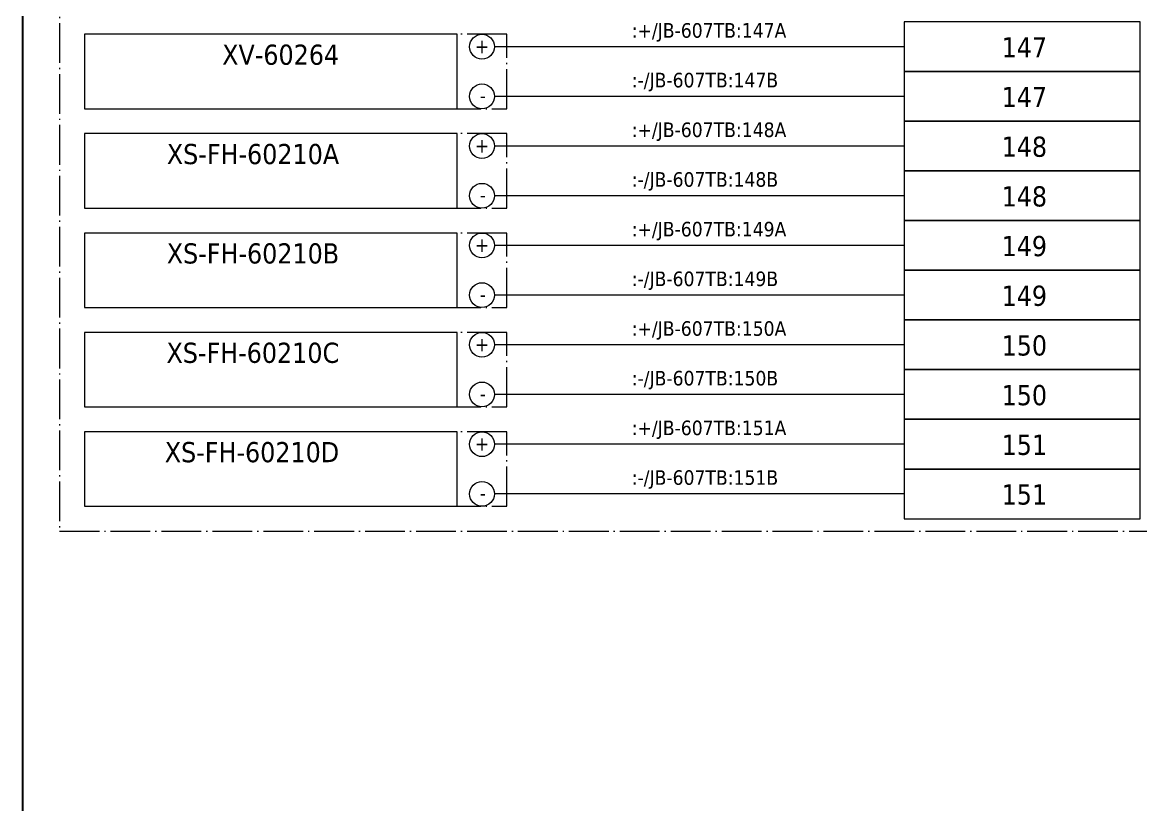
# Model space of a CAD drawing. Header units: millimetres. Extents: x 0 to 1792788, y -13 to 262234.
# Drawn here: x 0 to 90, y 176 to 239 of the extents above; entities that cross this region are included whole.
import ezdxf
from ezdxf.enums import TextEntityAlignment as Align

# ---------------------------------------------------------------- set-up
doc = ezdxf.new("R2010")
doc.units = ezdxf.units.MM
doc.linetypes.add('EPL_DASHDOT', pattern=[1, 0.8, -0.1, 0, -0.1])
for name, color, linetype, lineweight in [('EPLAN201', 7, 'Continuous', 35), ('EPLAN300', 5, 'Continuous', 25), ('EPLAN302', 5, 'Continuous', 25), ('EPLAN305', 5, 'Continuous', 25), ('EPLAN307', 134, 'EPL_DASHDOT', 25), ('EPLAN311', 7, 'Continuous', 25), ('EPLAN400', 5, 'Continuous', 35), ('EPLAN405', 7, 'Continuous', 25), ('EPLAN420', 7, 'Continuous', 35), ('EPLAN421', 5, 'Continuous', 35), ('EPLAN433', 251, 'Continuous', 35), ('EPLAN440', 73, 'Continuous', 35), ('EPLAN451', 7, 'Continuous', 35), ('EPLAN452', 7, 'Continuous', 35), ('EPLAN453', 7, 'Continuous', 35), ('EPLAN500', 7, 'Continuous', 35), ('EPLAN501', 7, 'Continuous', 35), ('EPLAN502', 7, 'Continuous', 35), ('EPLAN503', 7, 'Continuous', 35), ('EPLAN504', 7, 'Continuous', 35)]:
    doc.layers.add(name, color=color, linetype=linetype, lineweight=lineweight)
doc.styles.add('Tahoma', font='')
doc.styles.get('Tahoma').set_extended_font_data('Tahoma')

# ---------------------------------------------------------------- blocks, each defined once
blk = doc.blocks.new('EPLFRAME')
at = {"layer": 'EPLAN201', "linetype": 'Continuous', "lineweight": 35, "ltscale": 4}
blk.add_lwpolyline([(0, 0), (420, 0), (420, 297), (0, 297)], close=True, dxfattribs=at)
at = {"layer": 'EPLAN451', "color": 7, "style": 'Tahoma'}
for tag, p, height in [('14_10014', (101, 12), 2.257), ('14_10015', (185, 12), 2.257), ('14_10011', (101, 5), 2.257), ('14_10013', (332, 5), 1.625), ('14_10151', (73, 1), 1.625), ('14_10300', (415, 1), 1.625)]:
    blk.add_attdef(tag, p, '', height=height, dxfattribs=at)
blk.add_attdef('4_25020', text='', height=1.625, dxfattribs=at).set_placement((413, 1), align=Align.RIGHT)
at = {"layer": 'EPLAN452', "color": 7, "style": 'Tahoma'}
for tag, p, height in [('4_11041', (1, 17), 2.257), ('4_11071[1]', (1, 13), 1.625), ('4_11074[1]', (21, 13), 1.625), ('4_11070[1]', (41, 13), 1.625), ('4_11024', (73, 13), 1.625), ('4_20132_1001', (374, 13), 1.625), ('4_11011', (231, 12), 2.257), ('4_11030', (301, 12), 2.257), ('4_11071[2]', (1, 9), 1.625), ('4_11074[2]', (21, 9), 1.625), ('4_11070[2]', (41, 9), 1.625), ('4_11022', (73, 9), 1.625), ('4_20134_1001', (374, 9), 1.625), ('4_11071[3]', (1, 5), 1.625), ('4_11074[3]', (21, 5), 1.625), ('4_11070[3]', (41, 5), 1.625), ('4_11080', (73, 5), 1.625), ('4_11059', (301, 5), 1.625)]:
    blk.add_attdef(tag, p, '', height=height, dxfattribs=at)
for tag, height, p in [('4_11040', 2.257, (419, 17)), ('4_11000', 1.625, (419, 5)), ('4_11085', 1.625, (141, 1)), ('4_11086', 1.625, (183, 1))]:
    blk.add_attdef(tag, text='', height=height, dxfattribs=at).set_placement(p, align=Align.RIGHT)
at = {"layer": 'EPLAN453', "color": 7, "style": 'Tahoma'}
for tag, p in [('53_19005_1', (21, 293)), ('53_19005', (63, 293)), ('53_19005_8', (105, 293)), ('53_19005_6', (147, 293)), ('53_19005_7', (189, 293)), ('53_19005_9', (231, 293)), ('53_19005_3', (273, 293)), ('53_19005_2', (315, 293)), ('53_19005_4', (357, 293)), ('53_19005_5', (399, 293))]:
    blk.add_attdef(tag, text='', height=1.355, dxfattribs=at).set_placement(p, align=Align.BOTTOM_CENTER)
blk = doc.blocks.new('EPLSYM_LibrarySPECIAL_en_US_Symbol427_Variant5_Placement1_72')
at = {"layer": 'EPLAN421', "color": 5, "style": 'Tahoma'}
for tag, p in [('17_20029[1]', (-0.9525, 3.335)), ('17_20029[2]', (20.0025, 3.335))]:
    blk.add_attdef(tag, text='', height=1.1739, dxfattribs=at).set_placement(p, align=Align.BOTTOM_RIGHT)
at = {"layer": 'EPLAN433', "color": 251, "style": 'Tahoma'}
blk.add_attdef('17_20406_1', text='', height=1.6254, dxfattribs=at).set_placement((0.9525, 1.5875), align=Align.BOTTOM_RIGHT)
blk.add_attdef('17_20406', text='', height=1.6254, dxfattribs=at).set_placement((0.9525, 1.5875), align=Align.BOTTOM_LEFT)
blk = doc.blocks.new('EPLSYM_LibrarySPECIAL_en_US_Symbol427_Variant5_Placement1_73')
at = {"layer": 'EPLAN421', "color": 5, "style": 'Tahoma'}
for tag, p in [('17_20029[1]', (-0.9525, 3.335)), ('17_20029[2]', (20.0025, 3.335))]:
    blk.add_attdef(tag, text='', height=1.1739, dxfattribs=at).set_placement(p, align=Align.BOTTOM_RIGHT)
at = {"layer": 'EPLAN433', "color": 251, "style": 'Tahoma'}
blk.add_attdef('17_20406_1', text='', height=1.6254, dxfattribs=at).set_placement((0.9525, 1.5875), align=Align.BOTTOM_RIGHT)
blk.add_attdef('17_20406', text='', height=1.6254, dxfattribs=at).set_placement((0.9525, 1.5875), align=Align.BOTTOM_LEFT)
blk = doc.blocks.new('EPLSYM_LibrarySPECIAL_en_US_Symbol427_Variant5_Placement1_74')
at = {"layer": 'EPLAN421', "color": 5, "style": 'Tahoma'}
for tag, p in [('17_20029[1]', (-0.9525, 3.335)), ('17_20029[2]', (20.0025, 3.335))]:
    blk.add_attdef(tag, text='', height=1.1739, dxfattribs=at).set_placement(p, align=Align.BOTTOM_RIGHT)
at = {"layer": 'EPLAN433', "color": 251, "style": 'Tahoma'}
blk.add_attdef('17_20406_1', text='', height=1.6254, dxfattribs=at).set_placement((0.9525, 1.5875), align=Align.BOTTOM_RIGHT)
blk.add_attdef('17_20406', text='', height=1.6254, dxfattribs=at).set_placement((0.9525, 1.5875), align=Align.BOTTOM_LEFT)
blk = doc.blocks.new('EPLSYM_LibrarySPECIAL_en_US_Symbol427_Variant5_Placement1_75')
at = {"layer": 'EPLAN421', "color": 5, "style": 'Tahoma'}
for tag, p in [('17_20029[1]', (-0.9525, 3.335)), ('17_20029[2]', (20.0025, 3.335))]:
    blk.add_attdef(tag, text='', height=1.1739, dxfattribs=at).set_placement(p, align=Align.BOTTOM_RIGHT)
at = {"layer": 'EPLAN433', "color": 251, "style": 'Tahoma'}
blk.add_attdef('17_20406_1', text='', height=1.6254, dxfattribs=at).set_placement((0.9525, 1.5875), align=Align.BOTTOM_RIGHT)
blk.add_attdef('17_20406', text='', height=1.6254, dxfattribs=at).set_placement((0.9525, 1.5875), align=Align.BOTTOM_LEFT)
blk = doc.blocks.new('EPLSYM_LibrarySPECIAL_en_US_Symbol427_Variant5_Placement1_76')
at = {"layer": 'EPLAN421', "color": 5, "style": 'Tahoma'}
for tag, p in [('17_20029[1]', (-0.9525, 3.335)), ('17_20029[2]', (20.0025, 3.335))]:
    blk.add_attdef(tag, text='', height=1.1739, dxfattribs=at).set_placement(p, align=Align.BOTTOM_RIGHT)
at = {"layer": 'EPLAN433', "color": 251, "style": 'Tahoma'}
blk.add_attdef('17_20406_1', text='', height=1.6254, dxfattribs=at).set_placement((0.9525, 1.5875), align=Align.BOTTOM_RIGHT)
blk.add_attdef('17_20406', text='', height=1.6254, dxfattribs=at).set_placement((0.9525, 1.5875), align=Align.BOTTOM_LEFT)
blk = doc.blocks.new('EPLSYM_LibrarySPECIAL_en_US_Symbol427_Variant5_Placement1_77')
at = {"layer": 'EPLAN421', "color": 5, "style": 'Tahoma'}
for tag, p in [('17_20029[1]', (-0.9525, 3.335)), ('17_20029[2]', (20.0025, 3.335))]:
    blk.add_attdef(tag, text='', height=1.1739, dxfattribs=at).set_placement(p, align=Align.BOTTOM_RIGHT)
at = {"layer": 'EPLAN433', "color": 251, "style": 'Tahoma'}
blk.add_attdef('17_20406_1', text='', height=1.6254, dxfattribs=at).set_placement((0.9525, 1.5875), align=Align.BOTTOM_RIGHT)
blk.add_attdef('17_20406', text='', height=1.6254, dxfattribs=at).set_placement((0.9525, 1.5875), align=Align.BOTTOM_LEFT)
blk = doc.blocks.new('EPLSYM_LibrarySPECIAL_en_US_Symbol427_Variant5_Placement1_78')
at = {"layer": 'EPLAN421', "color": 5, "style": 'Tahoma'}
for tag, p in [('17_20029[1]', (-0.9525, 3.335)), ('17_20029[2]', (20.0025, 3.335))]:
    blk.add_attdef(tag, text='', height=1.1739, dxfattribs=at).set_placement(p, align=Align.BOTTOM_RIGHT)
at = {"layer": 'EPLAN433', "color": 251, "style": 'Tahoma'}
blk.add_attdef('17_20406_1', text='', height=1.6254, dxfattribs=at).set_placement((0.9525, 1.5875), align=Align.BOTTOM_RIGHT)
blk.add_attdef('17_20406', text='', height=1.6254, dxfattribs=at).set_placement((0.9525, 1.5875), align=Align.BOTTOM_LEFT)
blk = doc.blocks.new('EPLSYM_LibrarySPECIAL_en_US_Symbol427_Variant5_Placement1_79')
at = {"layer": 'EPLAN421', "color": 5, "style": 'Tahoma'}
for tag, p in [('17_20029[1]', (-0.9525, 3.335)), ('17_20029[2]', (20.0025, 3.335))]:
    blk.add_attdef(tag, text='', height=1.1739, dxfattribs=at).set_placement(p, align=Align.BOTTOM_RIGHT)
at = {"layer": 'EPLAN433', "color": 251, "style": 'Tahoma'}
blk.add_attdef('17_20406_1', text='', height=1.6254, dxfattribs=at).set_placement((0.9525, 1.5875), align=Align.BOTTOM_RIGHT)
blk.add_attdef('17_20406', text='', height=1.6254, dxfattribs=at).set_placement((0.9525, 1.5875), align=Align.BOTTOM_LEFT)
blk = doc.blocks.new('EPLSYM_LibrarySPECIAL_en_US_Symbol427_Variant5_Placement1_80')
at = {"layer": 'EPLAN421', "color": 5, "style": 'Tahoma'}
for tag, p in [('17_20029[1]', (-0.9525, 3.335)), ('17_20029[2]', (20.0025, 3.335))]:
    blk.add_attdef(tag, text='', height=1.1739, dxfattribs=at).set_placement(p, align=Align.BOTTOM_RIGHT)
at = {"layer": 'EPLAN433', "color": 251, "style": 'Tahoma'}
blk.add_attdef('17_20406_1', text='', height=1.6254, dxfattribs=at).set_placement((0.9525, 1.5875), align=Align.BOTTOM_RIGHT)
blk.add_attdef('17_20406', text='', height=1.6254, dxfattribs=at).set_placement((0.9525, 1.5875), align=Align.BOTTOM_LEFT)
blk = doc.blocks.new('EPLSYM_LibrarySPECIAL_en_US_Symbol427_Variant5_Placement1_81')
at = {"layer": 'EPLAN421', "color": 5, "style": 'Tahoma'}
for tag, p in [('17_20029[1]', (-0.9525, 3.335)), ('17_20029[2]', (20.0025, 3.335))]:
    blk.add_attdef(tag, text='', height=1.1739, dxfattribs=at).set_placement(p, align=Align.BOTTOM_RIGHT)
at = {"layer": 'EPLAN433', "color": 251, "style": 'Tahoma'}
blk.add_attdef('17_20406_1', text='', height=1.6254, dxfattribs=at).set_placement((0.9525, 1.5875), align=Align.BOTTOM_RIGHT)
blk.add_attdef('17_20406', text='', height=1.6254, dxfattribs=at).set_placement((0.9525, 1.5875), align=Align.BOTTOM_LEFT)
blk = doc.blocks.new('EPLSYM_LibrarySPECIAL_Symbol17_Variant3_Placement1')
at = {"layer": 'EPLAN302', "lineweight": 25, "ltscale": 4}
blk.add_line((4, 0), (1, 0), dxfattribs=at)
blk.add_circle((0, 0), 1, dxfattribs=at)
at = {"layer": 'EPLAN420', "color": 7, "style": 'Tahoma'}
blk.add_attdef('17_20036', text='', height=1.6254, dxfattribs=at).set_placement((-1.5, -0.16254), align=Align.MIDDLE_RIGHT)
at = {"layer": 'EPLAN421', "color": 5, "style": 'Tahoma'}
blk.add_attdef('17_20039', text='', height=1.1739, dxfattribs=at).set_placement((3, 1), align=Align.BOTTOM_RIGHT)
blk = doc.blocks.new('EPLSYM_LibrarySPECIAL_Symbol0_Variant0_Placement1_37')
at = {"layer": 'EPLAN305', "lineweight": 25, "ltscale": 4}
blk.add_lwpolyline([(0, -6), (30, -6), (30, 0), (0, 0)], close=True, dxfattribs=at)
at = {"layer": 'EPLAN440', "color": 73, "style": 'Tahoma'}
blk.add_attdef('17_20300', text='', height=1.6254, dxfattribs=at).set_placement((-1.5, -4.57508), align=Align.TOP_RIGHT)
at = {"layer": 'EPLAN500', "color": 7, "style": 'Tahoma'}
blk.add_attdef('17_20027', text='', height=1.6254, dxfattribs=at).set_placement((-1.5, -7.27508), align=Align.TOP_RIGHT)
at = {"layer": 'EPLAN501', "color": 7, "style": 'Tahoma'}
blk.add_attdef('17_20011', text='', height=1.6254, dxfattribs=at).set_placement((-1.5, -12.67508), align=Align.TOP_RIGHT)
at = {"layer": 'EPLAN502', "color": 7, "style": 'Tahoma'}
blk.add_attdef('17_20025', text='', height=1.6254, dxfattribs=at).set_placement((-1.5, -15.37508), align=Align.TOP_RIGHT)
at = {"layer": 'EPLAN503', "color": 7, "style": 'Tahoma'}
blk.add_attdef('17_20024', text='', height=1.6254, dxfattribs=at).set_placement((-1.5, -18.07508), align=Align.TOP_RIGHT)
at = {"layer": 'EPLAN504', "color": 7, "style": 'Tahoma'}
blk.add_attdef('17_20901[1]', text='', height=1.6254, dxfattribs=at).set_placement((-1.5, -9.97508), align=Align.TOP_RIGHT)
blk = doc.blocks.new('EPLSYM_LibrarySPECIAL_Symbol2_Variant0_Placement1_37')
at = {"layer": 'EPLAN307', "lineweight": 25, "ltscale": 4}
blk.add_lwpolyline([(0, -6), (34, -6), (34, 0), (0, 0)], close=True, dxfattribs=at)
at = {"layer": 'EPLAN400', "color": 5, "style": 'Tahoma'}
blk.add_attdef('88_20010', text='', height=2.2575, dxfattribs=at).set_placement((-1.5, -0.9515), align=Align.TOP_RIGHT)
at = {"layer": 'EPLAN500', "color": 7, "style": 'Tahoma'}
blk.add_attdef('88_20027', text='', height=1.6254, dxfattribs=at).set_placement((-1.5, -4.57508), align=Align.TOP_RIGHT)
at = {"layer": 'EPLAN501', "color": 7, "style": 'Tahoma'}
blk.add_attdef('88_20011', text='', height=1.6254, dxfattribs=at).set_placement((-1.5, -9.97508), align=Align.TOP_RIGHT)
at = {"layer": 'EPLAN502', "color": 7, "style": 'Tahoma'}
blk.add_attdef('88_20025', text='', height=1.6254, dxfattribs=at).set_placement((-1.5, -12.67508), align=Align.TOP_RIGHT)
at = {"layer": 'EPLAN503', "color": 7, "style": 'Tahoma'}
blk.add_attdef('88_20024', text='', height=1.6254, dxfattribs=at).set_placement((-1.5, -15.37508), align=Align.TOP_RIGHT)
at = {"layer": 'EPLAN504', "color": 7, "style": 'Tahoma'}
blk.add_attdef('88_20901[1]', text='', height=1.6254, dxfattribs=at).set_placement((-1.5, -7.27508), align=Align.TOP_RIGHT)
blk = doc.blocks.new('EPLSYM_LibrarySPECIAL_Symbol0_Variant0_Placement1_38')
at = {"layer": 'EPLAN305', "lineweight": 25, "ltscale": 4}
blk.add_lwpolyline([(0, -6), (30, -6), (30, 0), (0, 0)], close=True, dxfattribs=at)
at = {"layer": 'EPLAN440', "color": 73, "style": 'Tahoma'}
blk.add_attdef('17_20300', text='', height=1.6254, dxfattribs=at).set_placement((-1.5, -4.57508), align=Align.TOP_RIGHT)
at = {"layer": 'EPLAN500', "color": 7, "style": 'Tahoma'}
blk.add_attdef('17_20027', text='', height=1.6254, dxfattribs=at).set_placement((-1.5, -7.27508), align=Align.TOP_RIGHT)
at = {"layer": 'EPLAN501', "color": 7, "style": 'Tahoma'}
blk.add_attdef('17_20011', text='', height=1.6254, dxfattribs=at).set_placement((-1.5, -12.67508), align=Align.TOP_RIGHT)
at = {"layer": 'EPLAN502', "color": 7, "style": 'Tahoma'}
blk.add_attdef('17_20025', text='', height=1.6254, dxfattribs=at).set_placement((-1.5, -15.37508), align=Align.TOP_RIGHT)
at = {"layer": 'EPLAN503', "color": 7, "style": 'Tahoma'}
blk.add_attdef('17_20024', text='', height=1.6254, dxfattribs=at).set_placement((-1.5, -18.07508), align=Align.TOP_RIGHT)
at = {"layer": 'EPLAN504', "color": 7, "style": 'Tahoma'}
blk.add_attdef('17_20901[1]', text='', height=1.6254, dxfattribs=at).set_placement((-1.5, -9.97508), align=Align.TOP_RIGHT)
blk = doc.blocks.new('EPLSYM_LibrarySPECIAL_Symbol2_Variant0_Placement1_38')
at = {"layer": 'EPLAN307', "lineweight": 25, "ltscale": 4}
blk.add_lwpolyline([(0, -6), (34, -6), (34, 0), (0, 0)], close=True, dxfattribs=at)
at = {"layer": 'EPLAN400', "color": 5, "style": 'Tahoma'}
blk.add_attdef('88_20010', text='', height=2.2575, dxfattribs=at).set_placement((-1.5, -0.9515), align=Align.TOP_RIGHT)
at = {"layer": 'EPLAN500', "color": 7, "style": 'Tahoma'}
blk.add_attdef('88_20027', text='', height=1.6254, dxfattribs=at).set_placement((-1.5, -4.57508), align=Align.TOP_RIGHT)
at = {"layer": 'EPLAN501', "color": 7, "style": 'Tahoma'}
blk.add_attdef('88_20011', text='', height=1.6254, dxfattribs=at).set_placement((-1.5, -9.97508), align=Align.TOP_RIGHT)
at = {"layer": 'EPLAN502', "color": 7, "style": 'Tahoma'}
blk.add_attdef('88_20025', text='', height=1.6254, dxfattribs=at).set_placement((-1.5, -12.67508), align=Align.TOP_RIGHT)
at = {"layer": 'EPLAN503', "color": 7, "style": 'Tahoma'}
blk.add_attdef('88_20024', text='', height=1.6254, dxfattribs=at).set_placement((-1.5, -15.37508), align=Align.TOP_RIGHT)
at = {"layer": 'EPLAN504', "color": 7, "style": 'Tahoma'}
blk.add_attdef('88_20901[1]', text='', height=1.6254, dxfattribs=at).set_placement((-1.5, -7.27508), align=Align.TOP_RIGHT)
blk = doc.blocks.new('EPLSYM_LibrarySPECIAL_Symbol0_Variant0_Placement1_39')
at = {"layer": 'EPLAN305', "lineweight": 25, "ltscale": 4}
blk.add_lwpolyline([(0, -6), (30, -6), (30, 0), (0, 0)], close=True, dxfattribs=at)
at = {"layer": 'EPLAN440', "color": 73, "style": 'Tahoma'}
blk.add_attdef('17_20300', text='', height=1.6254, dxfattribs=at).set_placement((-1.5, -4.57508), align=Align.TOP_RIGHT)
at = {"layer": 'EPLAN500', "color": 7, "style": 'Tahoma'}
blk.add_attdef('17_20027', text='', height=1.6254, dxfattribs=at).set_placement((-1.5, -7.27508), align=Align.TOP_RIGHT)
at = {"layer": 'EPLAN501', "color": 7, "style": 'Tahoma'}
blk.add_attdef('17_20011', text='', height=1.6254, dxfattribs=at).set_placement((-1.5, -12.67508), align=Align.TOP_RIGHT)
at = {"layer": 'EPLAN502', "color": 7, "style": 'Tahoma'}
blk.add_attdef('17_20025', text='', height=1.6254, dxfattribs=at).set_placement((-1.5, -15.37508), align=Align.TOP_RIGHT)
at = {"layer": 'EPLAN503', "color": 7, "style": 'Tahoma'}
blk.add_attdef('17_20024', text='', height=1.6254, dxfattribs=at).set_placement((-1.5, -18.07508), align=Align.TOP_RIGHT)
at = {"layer": 'EPLAN504', "color": 7, "style": 'Tahoma'}
blk.add_attdef('17_20901[1]', text='', height=1.6254, dxfattribs=at).set_placement((-1.5, -9.97508), align=Align.TOP_RIGHT)
blk = doc.blocks.new('EPLSYM_LibrarySPECIAL_Symbol2_Variant0_Placement1_39')
at = {"layer": 'EPLAN307', "lineweight": 25, "ltscale": 4}
blk.add_lwpolyline([(0, -6), (34, -6), (34, 0), (0, 0)], close=True, dxfattribs=at)
at = {"layer": 'EPLAN400', "color": 5, "style": 'Tahoma'}
blk.add_attdef('88_20010', text='', height=2.2575, dxfattribs=at).set_placement((-1.5, -0.9515), align=Align.TOP_RIGHT)
at = {"layer": 'EPLAN500', "color": 7, "style": 'Tahoma'}
blk.add_attdef('88_20027', text='', height=1.6254, dxfattribs=at).set_placement((-1.5, -4.57508), align=Align.TOP_RIGHT)
at = {"layer": 'EPLAN501', "color": 7, "style": 'Tahoma'}
blk.add_attdef('88_20011', text='', height=1.6254, dxfattribs=at).set_placement((-1.5, -9.97508), align=Align.TOP_RIGHT)
at = {"layer": 'EPLAN502', "color": 7, "style": 'Tahoma'}
blk.add_attdef('88_20025', text='', height=1.6254, dxfattribs=at).set_placement((-1.5, -12.67508), align=Align.TOP_RIGHT)
at = {"layer": 'EPLAN503', "color": 7, "style": 'Tahoma'}
blk.add_attdef('88_20024', text='', height=1.6254, dxfattribs=at).set_placement((-1.5, -15.37508), align=Align.TOP_RIGHT)
at = {"layer": 'EPLAN504', "color": 7, "style": 'Tahoma'}
blk.add_attdef('88_20901[1]', text='', height=1.6254, dxfattribs=at).set_placement((-1.5, -7.27508), align=Align.TOP_RIGHT)
blk = doc.blocks.new('EPLSYM_LibrarySPECIAL_Symbol0_Variant0_Placement1_40')
at = {"layer": 'EPLAN305', "lineweight": 25, "ltscale": 4}
blk.add_lwpolyline([(0, -6), (30, -6), (30, 0), (0, 0)], close=True, dxfattribs=at)
at = {"layer": 'EPLAN440', "color": 73, "style": 'Tahoma'}
blk.add_attdef('17_20300', text='', height=1.6254, dxfattribs=at).set_placement((-1.5, -4.57508), align=Align.TOP_RIGHT)
at = {"layer": 'EPLAN500', "color": 7, "style": 'Tahoma'}
blk.add_attdef('17_20027', text='', height=1.6254, dxfattribs=at).set_placement((-1.5, -7.27508), align=Align.TOP_RIGHT)
at = {"layer": 'EPLAN501', "color": 7, "style": 'Tahoma'}
blk.add_attdef('17_20011', text='', height=1.6254, dxfattribs=at).set_placement((-1.5, -12.67508), align=Align.TOP_RIGHT)
at = {"layer": 'EPLAN502', "color": 7, "style": 'Tahoma'}
blk.add_attdef('17_20025', text='', height=1.6254, dxfattribs=at).set_placement((-1.5, -15.37508), align=Align.TOP_RIGHT)
at = {"layer": 'EPLAN503', "color": 7, "style": 'Tahoma'}
blk.add_attdef('17_20024', text='', height=1.6254, dxfattribs=at).set_placement((-1.5, -18.07508), align=Align.TOP_RIGHT)
at = {"layer": 'EPLAN504', "color": 7, "style": 'Tahoma'}
blk.add_attdef('17_20901[1]', text='', height=1.6254, dxfattribs=at).set_placement((-1.5, -9.97508), align=Align.TOP_RIGHT)
blk = doc.blocks.new('EPLSYM_LibrarySPECIAL_Symbol2_Variant0_Placement1_40')
at = {"layer": 'EPLAN307', "lineweight": 25, "ltscale": 4}
blk.add_lwpolyline([(0, -6), (34, -6), (34, 0), (0, 0)], close=True, dxfattribs=at)
at = {"layer": 'EPLAN400', "color": 5, "style": 'Tahoma'}
blk.add_attdef('88_20010', text='', height=2.2575, dxfattribs=at).set_placement((-1.5, -0.9515), align=Align.TOP_RIGHT)
at = {"layer": 'EPLAN500', "color": 7, "style": 'Tahoma'}
blk.add_attdef('88_20027', text='', height=1.6254, dxfattribs=at).set_placement((-1.5, -4.57508), align=Align.TOP_RIGHT)
at = {"layer": 'EPLAN501', "color": 7, "style": 'Tahoma'}
blk.add_attdef('88_20011', text='', height=1.6254, dxfattribs=at).set_placement((-1.5, -9.97508), align=Align.TOP_RIGHT)
at = {"layer": 'EPLAN502', "color": 7, "style": 'Tahoma'}
blk.add_attdef('88_20025', text='', height=1.6254, dxfattribs=at).set_placement((-1.5, -12.67508), align=Align.TOP_RIGHT)
at = {"layer": 'EPLAN503', "color": 7, "style": 'Tahoma'}
blk.add_attdef('88_20024', text='', height=1.6254, dxfattribs=at).set_placement((-1.5, -15.37508), align=Align.TOP_RIGHT)
at = {"layer": 'EPLAN504', "color": 7, "style": 'Tahoma'}
blk.add_attdef('88_20901[1]', text='', height=1.6254, dxfattribs=at).set_placement((-1.5, -7.27508), align=Align.TOP_RIGHT)
blk = doc.blocks.new('EPLSYM_LibrarySPECIAL_Symbol0_Variant0_Placement1_41')
at = {"layer": 'EPLAN305', "lineweight": 25, "ltscale": 4}
blk.add_lwpolyline([(0, -6), (30, -6), (30, 0), (0, 0)], close=True, dxfattribs=at)
at = {"layer": 'EPLAN440', "color": 73, "style": 'Tahoma'}
blk.add_attdef('17_20300', text='', height=1.6254, dxfattribs=at).set_placement((-1.5, -4.57508), align=Align.TOP_RIGHT)
at = {"layer": 'EPLAN500', "color": 7, "style": 'Tahoma'}
blk.add_attdef('17_20027', text='', height=1.6254, dxfattribs=at).set_placement((-1.5, -7.27508), align=Align.TOP_RIGHT)
at = {"layer": 'EPLAN501', "color": 7, "style": 'Tahoma'}
blk.add_attdef('17_20011', text='', height=1.6254, dxfattribs=at).set_placement((-1.5, -12.67508), align=Align.TOP_RIGHT)
at = {"layer": 'EPLAN502', "color": 7, "style": 'Tahoma'}
blk.add_attdef('17_20025', text='', height=1.6254, dxfattribs=at).set_placement((-1.5, -15.37508), align=Align.TOP_RIGHT)
at = {"layer": 'EPLAN503', "color": 7, "style": 'Tahoma'}
blk.add_attdef('17_20024', text='', height=1.6254, dxfattribs=at).set_placement((-1.5, -18.07508), align=Align.TOP_RIGHT)
at = {"layer": 'EPLAN504', "color": 7, "style": 'Tahoma'}
blk.add_attdef('17_20901[1]', text='', height=1.6254, dxfattribs=at).set_placement((-1.5, -9.97508), align=Align.TOP_RIGHT)
blk = doc.blocks.new('EPLSYM_LibrarySPECIAL_Symbol2_Variant0_Placement1_41')
at = {"layer": 'EPLAN307', "lineweight": 25, "ltscale": 4}
blk.add_lwpolyline([(0, -6), (34, -6), (34, 0), (0, 0)], close=True, dxfattribs=at)
at = {"layer": 'EPLAN400', "color": 5, "style": 'Tahoma'}
blk.add_attdef('88_20010', text='', height=2.2575, dxfattribs=at).set_placement((-1.5, -0.9515), align=Align.TOP_RIGHT)
at = {"layer": 'EPLAN500', "color": 7, "style": 'Tahoma'}
blk.add_attdef('88_20027', text='', height=1.6254, dxfattribs=at).set_placement((-1.5, -4.57508), align=Align.TOP_RIGHT)
at = {"layer": 'EPLAN501', "color": 7, "style": 'Tahoma'}
blk.add_attdef('88_20011', text='', height=1.6254, dxfattribs=at).set_placement((-1.5, -9.97508), align=Align.TOP_RIGHT)
at = {"layer": 'EPLAN502', "color": 7, "style": 'Tahoma'}
blk.add_attdef('88_20025', text='', height=1.6254, dxfattribs=at).set_placement((-1.5, -12.67508), align=Align.TOP_RIGHT)
at = {"layer": 'EPLAN503', "color": 7, "style": 'Tahoma'}
blk.add_attdef('88_20024', text='', height=1.6254, dxfattribs=at).set_placement((-1.5, -15.37508), align=Align.TOP_RIGHT)
at = {"layer": 'EPLAN504', "color": 7, "style": 'Tahoma'}
blk.add_attdef('88_20901[1]', text='', height=1.6254, dxfattribs=at).set_placement((-1.5, -7.27508), align=Align.TOP_RIGHT)
blk = doc.blocks.new('EPLSYM_LibrarySPECIAL_Symbol308_Variant0_Placement0')
at = {"layer": 'EPLAN405', "color": 7, "style": 'Tahoma'}
for tag, p in [('17_31011', (1.5, 6.35)), ('17_31002', (1.5, 0.5))]:
    blk.add_attdef(tag, text='', height=1.174, dxfattribs=at).set_placement(p, align=Align.BOTTOM_LEFT)
for tag, p in [('17_31004', (1.5, 4.4)), ('17_31003', (1.5, 2.45))]:
    blk.add_attdef(tag, p, '', height=1.174, dxfattribs=at)
blk = doc.blocks.new('EPLSYM_LibrarySPECIAL_Symbol2_Variant0_Placement1_61')
at = {"layer": 'EPLAN307', "lineweight": 25, "ltscale": 4}
blk.add_lwpolyline([(0, -86), (119, -86), (119, 0), (0, 0)], close=True, dxfattribs=at)
at = {"layer": 'EPLAN400', "color": 5, "style": 'Tahoma'}
blk.add_attdef('88_20010', text='', height=2.2575, dxfattribs=at).set_placement((-1.5, -0.9515), align=Align.TOP_RIGHT)
at = {"layer": 'EPLAN500', "color": 7, "style": 'Tahoma'}
blk.add_attdef('88_20027', text='', height=1.6254, dxfattribs=at).set_placement((-1.5, -4.57508), align=Align.TOP_RIGHT)
at = {"layer": 'EPLAN501', "color": 7, "style": 'Tahoma'}
blk.add_attdef('88_20011', text='', height=1.6254, dxfattribs=at).set_placement((-1.5, -9.97508), align=Align.TOP_RIGHT)
at = {"layer": 'EPLAN502', "color": 7, "style": 'Tahoma'}
blk.add_attdef('88_20025', text='', height=1.6254, dxfattribs=at).set_placement((-1.5, -12.67508), align=Align.TOP_RIGHT)
at = {"layer": 'EPLAN503', "color": 7, "style": 'Tahoma'}
blk.add_attdef('88_20024', text='', height=1.6254, dxfattribs=at).set_placement((-1.5, -15.37508), align=Align.TOP_RIGHT)
at = {"layer": 'EPLAN504', "color": 7, "style": 'Tahoma'}
blk.add_attdef('88_20901[1]', text='', height=1.6254, dxfattribs=at).set_placement((-1.5, -7.27508), align=Align.TOP_RIGHT)

msp = doc.modelspace()

# ---------------------------------------------------------------- linework, layer by layer
at = {"layer": 'EPLAN300', "lineweight": 25, "ltscale": 4}
for points in [[(71, 235), (90, 235), (90, 239), (71, 239)], [(71, 231), (90, 231), (90, 235), (71, 235)], [(71, 227), (90, 227), (90, 231), (71, 231)], [(71, 223), (90, 223), (90, 227), (71, 227)], [(71, 219), (90, 219), (90, 223), (71, 223)], [(71, 215), (90, 215), (90, 219), (71, 219)], [(71, 211), (90, 211), (90, 215), (71, 215)], [(71, 207), (90, 207), (90, 211), (71, 211)], [(71, 203), (90, 203), (90, 207), (71, 207)], [(71, 199), (90, 199), (90, 203), (71, 203)]]:
    msp.add_lwpolyline(points, close=True, dxfattribs=at)
at = {"layer": 'EPLAN311', "ltscale": 4}
for p, q in [((71, 237), (39, 237)), ((71, 233), (39, 233)), ((71, 229), (39, 229)), ((71, 225), (39, 225)), ((71, 221), (39, 221)), ((71, 217), (39, 217)), ((71, 213), (39, 213)), ((71, 209), (39, 209)), ((71, 205), (39, 205)), ((71, 201), (39, 201))]:
    msp.add_line(p, q, dxfattribs=at)

# ---------------------------------------------------------------- block references
for name, p in [('EPLFRAME', (0, 0)), ('EPLSYM_LibrarySPECIAL_Symbol2_Variant0_Placement1_61', (3, 284)), ('EPLSYM_LibrarySPECIAL_Symbol2_Variant0_Placement1_37', (5, 238)), ('EPLSYM_LibrarySPECIAL_Symbol2_Variant0_Placement1_38', (5, 230)), ('EPLSYM_LibrarySPECIAL_Symbol2_Variant0_Placement1_39', (5, 222)), ('EPLSYM_LibrarySPECIAL_Symbol2_Variant0_Placement1_40', (5, 214)), ('EPLSYM_LibrarySPECIAL_Symbol2_Variant0_Placement1_41', (5, 206))]:
    msp.add_blockref(name, p)
ref = msp.add_blockref('EPLSYM_LibrarySPECIAL_Symbol308_Variant0_Placement0', (49, 237))
ref.add_attrib('17_31011', ':+/JB-607TB:147A', dxfattribs={"layer": 'EPLAN405', "color": 7, "height": 1.1739, "style": 'Tahoma'}).set_placement((49.055, 237.374), align=Align.BOTTOM_LEFT)
ref = msp.add_blockref('EPLSYM_LibrarySPECIAL_Symbol0_Variant0_Placement1_37', (5, 238))
ref.add_attrib('17_20011', 'XV-60264', dxfattribs={"layer": 'EPLAN501', "color": 7, "height": 1.6254, "style": 'Tahoma'}).set_placement((25.501, 237.172), align=Align.TOP_RIGHT)
ref = msp.add_blockref('EPLSYM_LibrarySPECIAL_Symbol17_Variant3_Placement1', (37, 237))
ref.add_attrib('17_20039', '+', dxfattribs={"layer": 'EPLAN421', "color": 5, "height": 1.174, "style": 'Tahoma'}).set_placement((37.591, 236.117), align=Align.BOTTOM_RIGHT)
ref = msp.add_blockref('EPLSYM_LibrarySPECIAL_en_US_Symbol427_Variant5_Placement1_72', (71, 237))
ref.add_attrib('17_20011', '147', dxfattribs={"layer": 'EPLAN501', "color": 7, "height": 1.6254, "style": 'Tahoma'}).set_placement((80.661, 235.65), align=Align.BOTTOM_CENTER)
ref = msp.add_blockref('EPLSYM_LibrarySPECIAL_Symbol308_Variant0_Placement0', (49, 233))
ref.add_attrib('17_31011', ':-/JB-607TB:147B', dxfattribs={"layer": 'EPLAN405', "color": 7, "height": 1.1739, "style": 'Tahoma'}).set_placement((49.055, 233.374), align=Align.BOTTOM_LEFT)
ref = msp.add_blockref('EPLSYM_LibrarySPECIAL_Symbol17_Variant3_Placement1', (37, 233))
ref.add_attrib('17_20039', '-', dxfattribs={"layer": 'EPLAN421', "color": 5, "height": 1.174, "style": 'Tahoma'}).set_placement((37.316, 232.132), align=Align.BOTTOM_RIGHT)
ref = msp.add_blockref('EPLSYM_LibrarySPECIAL_en_US_Symbol427_Variant5_Placement1_73', (71, 233))
ref.add_attrib('17_20011', '147', dxfattribs={"layer": 'EPLAN501', "color": 7, "height": 1.6254, "style": 'Tahoma'}).set_placement((80.661, 231.65), align=Align.BOTTOM_CENTER)
ref = msp.add_blockref('EPLSYM_LibrarySPECIAL_Symbol308_Variant0_Placement0', (49, 229))
ref.add_attrib('17_31011', ':+/JB-607TB:148A', dxfattribs={"layer": 'EPLAN405', "color": 7, "height": 1.1739, "style": 'Tahoma'}).set_placement((49.055, 229.374), align=Align.BOTTOM_LEFT)
ref = msp.add_blockref('EPLSYM_LibrarySPECIAL_Symbol0_Variant0_Placement1_38', (5, 230))
ref.add_attrib('17_20011', 'XS-FH-60210A', dxfattribs={"layer": 'EPLAN501', "color": 7, "height": 1.6254, "style": 'Tahoma'}).set_placement((25.501, 229.172), align=Align.TOP_RIGHT)
ref = msp.add_blockref('EPLSYM_LibrarySPECIAL_Symbol17_Variant3_Placement1', (37, 229))
ref.add_attrib('17_20039', '+', dxfattribs={"layer": 'EPLAN421', "color": 5, "height": 1.174, "style": 'Tahoma'}).set_placement((37.591, 228.117), align=Align.BOTTOM_RIGHT)
ref = msp.add_blockref('EPLSYM_LibrarySPECIAL_en_US_Symbol427_Variant5_Placement1_74', (71, 229))
ref.add_attrib('17_20011', '148', dxfattribs={"layer": 'EPLAN501', "color": 7, "height": 1.6254, "style": 'Tahoma'}).set_placement((80.661, 227.65), align=Align.BOTTOM_CENTER)
ref = msp.add_blockref('EPLSYM_LibrarySPECIAL_Symbol308_Variant0_Placement0', (49, 225))
ref.add_attrib('17_31011', ':-/JB-607TB:148B', dxfattribs={"layer": 'EPLAN405', "color": 7, "height": 1.1739, "style": 'Tahoma'}).set_placement((49.055, 225.374), align=Align.BOTTOM_LEFT)
ref = msp.add_blockref('EPLSYM_LibrarySPECIAL_Symbol17_Variant3_Placement1', (37, 225))
ref.add_attrib('17_20039', '-', dxfattribs={"layer": 'EPLAN421', "color": 5, "height": 1.174, "style": 'Tahoma'}).set_placement((37.316, 224.132), align=Align.BOTTOM_RIGHT)
ref = msp.add_blockref('EPLSYM_LibrarySPECIAL_en_US_Symbol427_Variant5_Placement1_75', (71, 225))
ref.add_attrib('17_20011', '148', dxfattribs={"layer": 'EPLAN501', "color": 7, "height": 1.6254, "style": 'Tahoma'}).set_placement((80.661, 223.65), align=Align.BOTTOM_CENTER)
ref = msp.add_blockref('EPLSYM_LibrarySPECIAL_Symbol308_Variant0_Placement0', (49, 221))
ref.add_attrib('17_31011', ':+/JB-607TB:149A', dxfattribs={"layer": 'EPLAN405', "color": 7, "height": 1.1739, "style": 'Tahoma'}).set_placement((49.055, 221.374), align=Align.BOTTOM_LEFT)
ref = msp.add_blockref('EPLSYM_LibrarySPECIAL_Symbol0_Variant0_Placement1_39', (5, 222))
ref.add_attrib('17_20011', 'XS-FH-60210B', dxfattribs={"layer": 'EPLAN501', "color": 7, "height": 1.6254, "style": 'Tahoma'}).set_placement((25.501, 221.172), align=Align.TOP_RIGHT)
ref = msp.add_blockref('EPLSYM_LibrarySPECIAL_Symbol17_Variant3_Placement1', (37, 221))
ref.add_attrib('17_20039', '+', dxfattribs={"layer": 'EPLAN421', "color": 5, "height": 1.174, "style": 'Tahoma'}).set_placement((37.591, 220.117), align=Align.BOTTOM_RIGHT)
ref = msp.add_blockref('EPLSYM_LibrarySPECIAL_en_US_Symbol427_Variant5_Placement1_76', (71, 221))
ref.add_attrib('17_20011', '149', dxfattribs={"layer": 'EPLAN501', "color": 7, "height": 1.6254, "style": 'Tahoma'}).set_placement((80.661, 219.65), align=Align.BOTTOM_CENTER)
ref = msp.add_blockref('EPLSYM_LibrarySPECIAL_Symbol308_Variant0_Placement0', (49, 217))
ref.add_attrib('17_31011', ':-/JB-607TB:149B', dxfattribs={"layer": 'EPLAN405', "color": 7, "height": 1.1739, "style": 'Tahoma'}).set_placement((49.055, 217.374), align=Align.BOTTOM_LEFT)
ref = msp.add_blockref('EPLSYM_LibrarySPECIAL_Symbol17_Variant3_Placement1', (37, 217))
ref.add_attrib('17_20039', '-', dxfattribs={"layer": 'EPLAN421', "color": 5, "height": 1.174, "style": 'Tahoma'}).set_placement((37.316, 216.132), align=Align.BOTTOM_RIGHT)
ref = msp.add_blockref('EPLSYM_LibrarySPECIAL_en_US_Symbol427_Variant5_Placement1_77', (71, 217))
ref.add_attrib('17_20011', '149', dxfattribs={"layer": 'EPLAN501', "color": 7, "height": 1.6254, "style": 'Tahoma'}).set_placement((80.661, 215.65), align=Align.BOTTOM_CENTER)
ref = msp.add_blockref('EPLSYM_LibrarySPECIAL_Symbol308_Variant0_Placement0', (49, 213))
ref.add_attrib('17_31011', ':+/JB-607TB:150A', dxfattribs={"layer": 'EPLAN405', "color": 7, "height": 1.1739, "style": 'Tahoma'}).set_placement((49.055, 213.374), align=Align.BOTTOM_LEFT)
ref = msp.add_blockref('EPLSYM_LibrarySPECIAL_Symbol0_Variant0_Placement1_40', (5, 214))
ref.add_attrib('17_20011', 'XS-FH-60210C', dxfattribs={"layer": 'EPLAN501', "color": 7, "height": 1.6254, "style": 'Tahoma'}).set_placement((25.501, 213.172), align=Align.TOP_RIGHT)
ref = msp.add_blockref('EPLSYM_LibrarySPECIAL_Symbol17_Variant3_Placement1', (37, 213))
ref.add_attrib('17_20039', '+', dxfattribs={"layer": 'EPLAN421', "color": 5, "height": 1.174, "style": 'Tahoma'}).set_placement((37.591, 212.117), align=Align.BOTTOM_RIGHT)
ref = msp.add_blockref('EPLSYM_LibrarySPECIAL_en_US_Symbol427_Variant5_Placement1_78', (71, 213))
ref.add_attrib('17_20011', '150', dxfattribs={"layer": 'EPLAN501', "color": 7, "height": 1.6254, "style": 'Tahoma'}).set_placement((80.661, 211.65), align=Align.BOTTOM_CENTER)
ref = msp.add_blockref('EPLSYM_LibrarySPECIAL_Symbol308_Variant0_Placement0', (49, 209))
ref.add_attrib('17_31011', ':-/JB-607TB:150B', dxfattribs={"layer": 'EPLAN405', "color": 7, "height": 1.1739, "style": 'Tahoma'}).set_placement((49.055, 209.374), align=Align.BOTTOM_LEFT)
ref = msp.add_blockref('EPLSYM_LibrarySPECIAL_Symbol17_Variant3_Placement1', (37, 209))
ref.add_attrib('17_20039', '-', dxfattribs={"layer": 'EPLAN421', "color": 5, "height": 1.174, "style": 'Tahoma'}).set_placement((37.316, 208.132), align=Align.BOTTOM_RIGHT)
ref = msp.add_blockref('EPLSYM_LibrarySPECIAL_en_US_Symbol427_Variant5_Placement1_79', (71, 209))
ref.add_attrib('17_20011', '150', dxfattribs={"layer": 'EPLAN501', "color": 7, "height": 1.6254, "style": 'Tahoma'}).set_placement((80.661, 207.65), align=Align.BOTTOM_CENTER)
ref = msp.add_blockref('EPLSYM_LibrarySPECIAL_Symbol308_Variant0_Placement0', (49, 205))
ref.add_attrib('17_31011', ':+/JB-607TB:151A', dxfattribs={"layer": 'EPLAN405', "color": 7, "height": 1.1739, "style": 'Tahoma'}).set_placement((49.055, 205.374), align=Align.BOTTOM_LEFT)
ref = msp.add_blockref('EPLSYM_LibrarySPECIAL_Symbol0_Variant0_Placement1_41', (5, 206))
ref.add_attrib('17_20011', 'XS-FH-60210D', dxfattribs={"layer": 'EPLAN501', "color": 7, "height": 1.6254, "style": 'Tahoma'}).set_placement((25.501, 205.172), align=Align.TOP_RIGHT)
ref = msp.add_blockref('EPLSYM_LibrarySPECIAL_Symbol17_Variant3_Placement1', (37, 205))
ref.add_attrib('17_20039', '+', dxfattribs={"layer": 'EPLAN421', "color": 5, "height": 1.174, "style": 'Tahoma'}).set_placement((37.591, 204.117), align=Align.BOTTOM_RIGHT)
ref = msp.add_blockref('EPLSYM_LibrarySPECIAL_en_US_Symbol427_Variant5_Placement1_80', (71, 205))
ref.add_attrib('17_20011', '151', dxfattribs={"layer": 'EPLAN501', "color": 7, "height": 1.6254, "style": 'Tahoma'}).set_placement((80.661, 203.65), align=Align.BOTTOM_CENTER)
ref = msp.add_blockref('EPLSYM_LibrarySPECIAL_Symbol308_Variant0_Placement0', (49, 201))
ref.add_attrib('17_31011', ':-/JB-607TB:151B', dxfattribs={"layer": 'EPLAN405', "color": 7, "height": 1.1739, "style": 'Tahoma'}).set_placement((49.055, 201.374), align=Align.BOTTOM_LEFT)
ref = msp.add_blockref('EPLSYM_LibrarySPECIAL_Symbol17_Variant3_Placement1', (37, 201))
ref.add_attrib('17_20039', '-', dxfattribs={"layer": 'EPLAN421', "color": 5, "height": 1.174, "style": 'Tahoma'}).set_placement((37.316, 200.132), align=Align.BOTTOM_RIGHT)
ref = msp.add_blockref('EPLSYM_LibrarySPECIAL_en_US_Symbol427_Variant5_Placement1_81', (71, 201))
ref.add_attrib('17_20011', '151', dxfattribs={"layer": 'EPLAN501', "color": 7, "height": 1.6254, "style": 'Tahoma'}).set_placement((80.661, 199.65), align=Align.BOTTOM_CENTER)

doc.saveas('drawing.dxf')
